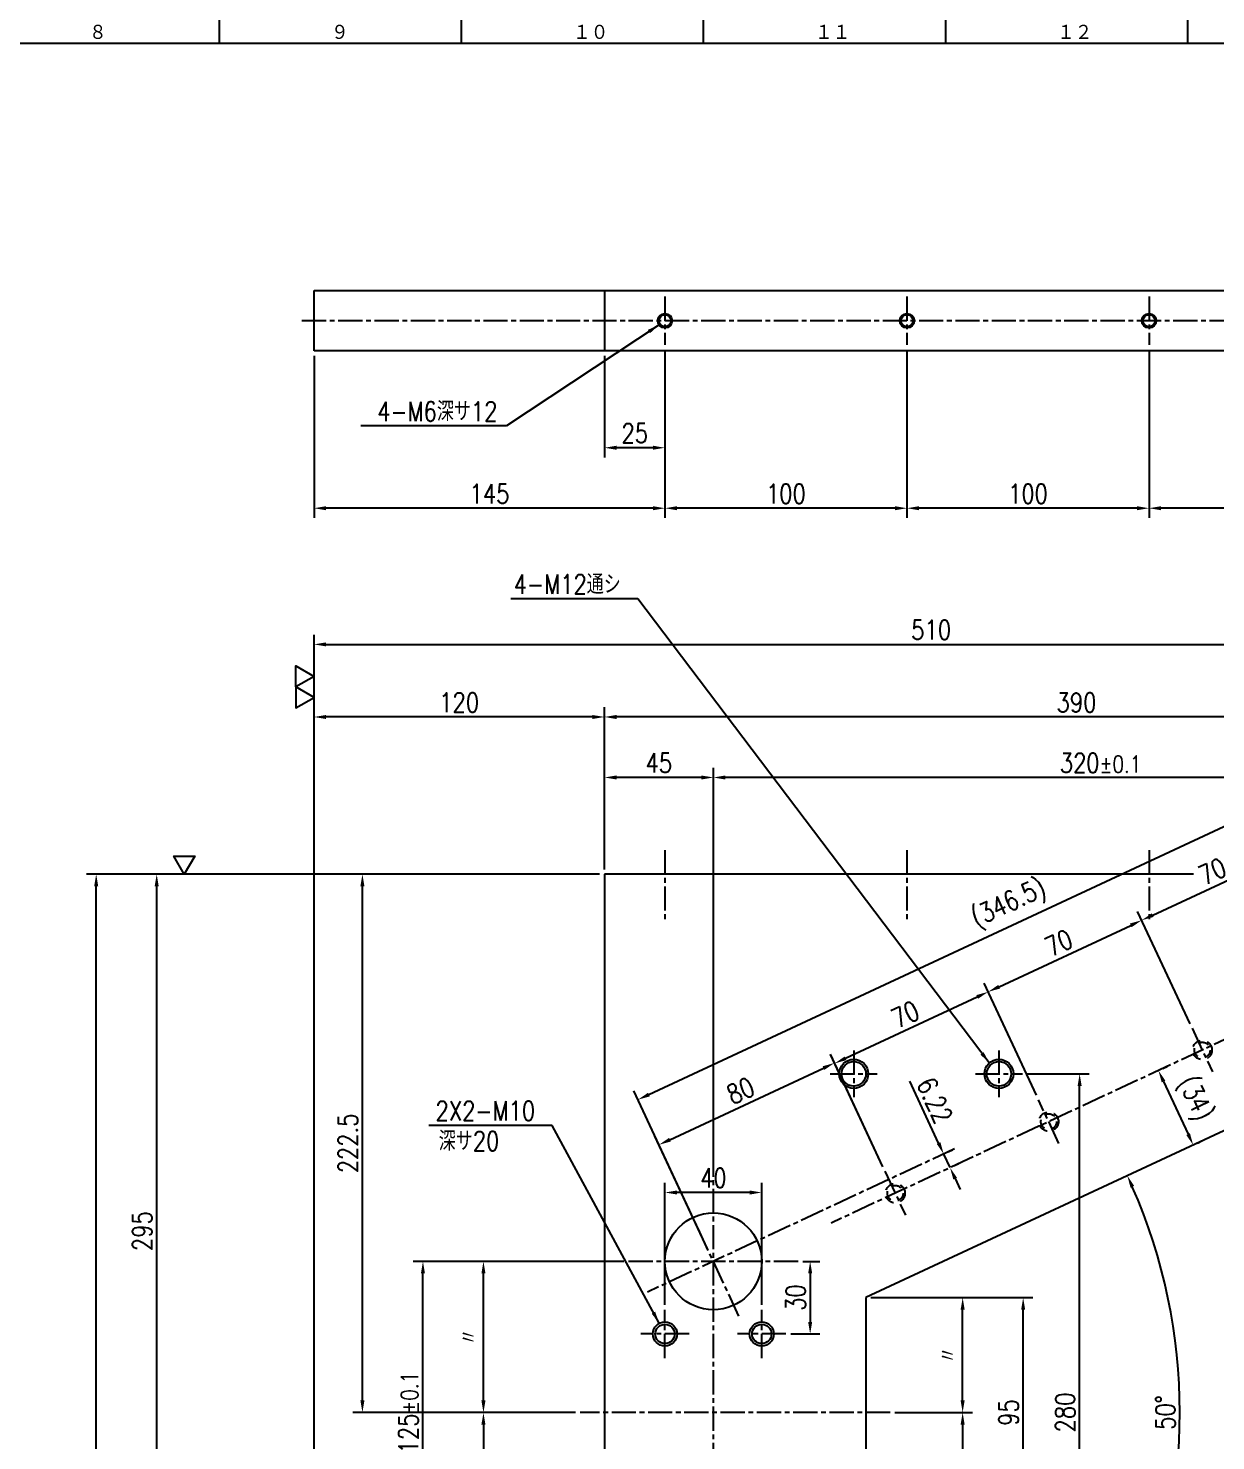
# Model space of a CAD drawing. Extents: x 0 to 1682, y 0 to 2376.
# Drawn here: x 741 to 1232, y 580 to 1164 of the extents above; entities that cross this region are included whole.
import ezdxf
from ezdxf.enums import TextEntityAlignment as Align

# ---------------------------------------------------------------- set-up
doc = ezdxf.new("R2010")
doc.units = 0
doc.header["$LTSCALE"] = 2
doc.header["$MEASUREMENT"] = 0
doc.linetypes.add('GEN7A', pattern=[7.5, 5, -0.75, 1, -0.75])
doc.linetypes.add('HIDDEN2', pattern=[3.5, 2, -1.5])
doc.layers.get('DEFPOINTS').update_dxf_attribs({"linetype": 'CONTINUOUS'})
for name, color, linetype in [('2', 5, 'CONTINUOUS'), ('4', 3, 'CONTINUOUS'), ('5', 3, 'CONTINUOUS'), ('6', 52, 'CONTINUOUS'), ('7A', 4, 'GEN7A'), ('8', 1, 'CONTINUOUS'), ('9', 3, 'HIDDEN2'), ('RAHM2', 1, 'CONTINUOUS')]:
    doc.layers.add(name, color=color, linetype=linetype)
doc.styles.add('DIMENSION', font='monotxt.shx', dxfattribs={"bigfont": 'bigfont.shx'})
doc.styles.get("Standard").update_dxf_attribs({"font": 'romans.shx', "width": 0.8, "bigfont": 'extfont.shx'})
doc.dimstyles.new('GEN-ISO', dxfattribs={"dimscale": 2, "dimtxt": 4, "dimasz": 2.5, "dimexe": 2, "dimexo": 1, "dimgap": 1, "dimtad": 1, "dimdec": 3, "dimrnd": 0.001, "dimdsep": 46, "dimtxsty": 'Standard', "dimcen": 0, "dimclrt": 52, "dimadec": 0, "dimazin": 0, "dimtp": 0.1, "dimtm": 0.1, "dimtfac": 0.6, "dimtdec": 3, "dimtmove": 0, "dimatfit": 3, "dimfxl": 1, "dimarcsym": 0})
doc.dimstyles.new('GEN-ISO$2', dxfattribs={"dimscale": 2, "dimtxt": 4, "dimasz": 2.5, "dimexe": 2, "dimexo": 1, "dimgap": 1, "dimtad": 1, "dimdec": 3, "dimrnd": 0.001, "dimdsep": 46, "dimtxsty": 'Standard', "dimcen": 0, "dimclrt": 52, "dimadec": 3, "dimazin": 0, "dimtp": 0.1, "dimtm": 0.1, "dimtfac": 0.6, "dimtdec": 3, "dimtofl": 0, "dimtmove": 0, "dimatfit": 3, "dimfxl": 1, "dimarcsym": 0})

# ---------------------------------------------------------------- blocks, each defined once
blk = doc.blocks.new('*D4')
at = {"layer": '5', "color": 0, "lineweight": -2, "transparency": 16777216}
for p, q in [((987.15, 654.57), (900.15, 654.57)), ((904.15, 534.57), (904.15, 649.57)), ((987.15, 529.57), (900.15, 529.57))]:
    blk.add_line(p, q, dxfattribs=at)
at = {"layer": '5', "color": 0, "transparency": 16777216}
for points in [[(903.31, 649.57), (904.98, 649.57), (904.15, 654.57)], [(903.31, 534.57), (904.98, 534.57), (904.15, 529.57)]]:
    blk.add_solid(points, dxfattribs=at)
at = {"layer": 'DEFPOINTS', "color": 0, "transparency": 16777216}
for p in [(904.15, 654.57), (989.15, 654.57), (989.15, 529.57)]:
    blk.add_point(p, dxfattribs=at)
at = {"layer": '5', "color": 52, "transparency": 16777216, "insert": (898.15, 592.07), "char_height": 8, "attachment_point": 5, "rotation": 90}
blk.add_mtext('125\\H7%%P0.1', dxfattribs=at)
blk = doc.blocks.new('*D5')
at = {"layer": '5', "color": 0, "lineweight": -2, "transparency": 16777216}
for p, q in [((977.15, 814.57), (765.15, 814.57)), ((769.15, 324.57), (769.15, 809.57)), ((857.15, 319.57), (765.15, 319.57))]:
    blk.add_line(p, q, dxfattribs=at)
at = {"layer": '5', "color": 0, "transparency": 16777216}
for points in [[(768.31, 809.57), (769.98, 809.57), (769.15, 814.57)], [(768.31, 324.57), (769.98, 324.57), (769.15, 319.57)]]:
    blk.add_solid(points, dxfattribs=at)
at = {"layer": 'DEFPOINTS', "color": 0, "transparency": 16777216}
for p in [(769.15, 814.57), (979.15, 814.57), (859.15, 319.57)]:
    blk.add_point(p, dxfattribs=at)
at = {"layer": '5', "color": 52, "transparency": 16777216, "insert": (763.15, 567.07), "char_height": 8, "attachment_point": 5, "rotation": 90}
blk.add_mtext('495', dxfattribs=at)
blk = doc.blocks.new('*D9')
at = {"layer": '5', "color": 0, "lineweight": -2, "transparency": 16777216}
for p, q in [((859.15, 521.57), (859.15, 913.57)), ((1369.15, 806.57), (1369.15, 913.57)), ((864.15, 909.57), (1364.15, 909.57))]:
    blk.add_line(p, q, dxfattribs=at)
at = {"layer": '5', "color": 0, "transparency": 16777216}
for points in [[(864.15, 910.4), (864.15, 908.73), (859.15, 909.57)], [(1364.15, 910.4), (1364.15, 908.73), (1369.15, 909.57)]]:
    blk.add_solid(points, dxfattribs=at)
at = {"layer": 'DEFPOINTS', "color": 0, "transparency": 16777216}
for p in [(1369.15, 909.57), (1369.15, 804.57), (859.15, 519.57)]:
    blk.add_point(p, dxfattribs=at)
at = {"layer": '5', "color": 52, "transparency": 16777216, "insert": (1114.15, 915.57), "char_height": 8, "attachment_point": 5}
blk.add_mtext('510', dxfattribs=at)
blk = doc.blocks.new('*D11')
at = {"layer": '5', "color": 0, "lineweight": -2, "transparency": 16777216}
for p, q in [((1024.15, 691.57), (1024.15, 858.57)), ((1344.15, 809.57), (1344.15, 858.57)), ((1339.15, 854.57), (1029.15, 854.57))]:
    blk.add_line(p, q, dxfattribs=at)
at = {"layer": '5', "color": 0, "transparency": 16777216}
for points in [[(1029.15, 855.4), (1029.15, 853.73), (1024.15, 854.57)], [(1339.15, 855.4), (1339.15, 853.73), (1344.15, 854.57)]]:
    blk.add_solid(points, dxfattribs=at)
at = {"layer": 'DEFPOINTS', "color": 0, "transparency": 16777216}
for p in [(1024.15, 854.57), (1344.15, 807.57), (1024.15, 689.57)]:
    blk.add_point(p, dxfattribs=at)
at = {"layer": '5', "color": 52, "transparency": 16777216, "insert": (1184.15, 860.57), "char_height": 8, "attachment_point": 5}
blk.add_mtext('320\\H7%%P0.1', dxfattribs=at)
blk = doc.blocks.new('*D22')
at = {"layer": '5', "color": 0, "lineweight": -2, "transparency": 16777216}
for p, q in [((1335.49, 806.13), (1305.08, 871.34)), ((997.52, 723.5), (1302.24, 865.6)), ((1021.7, 659.8), (991.3, 725.01))]:
    blk.add_line(p, q, dxfattribs=at)
at = {"layer": '5', "color": 0, "transparency": 16777216}
for points in [[(1301.89, 866.35), (1302.6, 864.84), (1306.77, 867.71)], [(997.17, 724.26), (997.87, 722.75), (992.99, 721.39)]]:
    blk.add_solid(points, dxfattribs=at)
at = {"layer": 'DEFPOINTS', "color": 0, "transparency": 16777216}
for p in [(1306.77, 867.71), (1336.34, 804.31), (1022.55, 657.99)]:
    blk.add_point(p, dxfattribs=at)
at = {"layer": '5', "color": 52, "transparency": 16777216, "insert": (1146.46, 801.89), "char_height": 8, "attachment_point": 5, "rotation": 25}
blk.add_mtext('(346.5)', dxfattribs=at)
blk = doc.blocks.new('*D17')
at = {"layer": '5', "color": 0, "lineweight": -2, "transparency": 16777216}
for p, q in [((1094.21, 693.61), (1072.49, 740.18)), ((1006.21, 704.86), (1069.65, 734.45)), ((1021.7, 659.8), (999.99, 706.38))]:
    blk.add_line(p, q, dxfattribs=at)
at = {"layer": '5', "color": 0, "transparency": 16777216}
for points in [[(1069.3, 735.2), (1070, 733.69), (1074.18, 736.56)], [(1005.86, 705.62), (1006.56, 704.11), (1001.68, 702.75)]]:
    blk.add_solid(points, dxfattribs=at)
at = {"layer": 'DEFPOINTS', "color": 0, "transparency": 16777216}
for p in [(1074.18, 736.56), (1095.05, 691.8), (1022.55, 657.99)]:
    blk.add_point(p, dxfattribs=at)
at = {"layer": '5', "color": 52, "transparency": 16777216, "insert": (1035.39, 725.09), "char_height": 8, "attachment_point": 5, "rotation": 25}
blk.add_mtext('80', dxfattribs=at)
blk = doc.blocks.new('*D18')
at = {"layer": '5', "color": 0, "lineweight": -2, "transparency": 16777216}
for p, q in [((1157.65, 723.2), (1136.01, 769.6)), ((1078.79, 738.51), (1133.17, 763.86)), ((1094.21, 693.61), (1072.57, 740.02))]:
    blk.add_line(p, q, dxfattribs=at)
at = {"layer": '5', "color": 0, "transparency": 16777216}
for points in [[(1132.82, 764.62), (1133.52, 763.11), (1137.7, 765.98)], [(1078.44, 739.26), (1079.14, 737.75), (1074.26, 736.39)]]:
    blk.add_solid(points, dxfattribs=at)
at = {"layer": 'DEFPOINTS', "color": 0, "transparency": 16777216}
for p in [(1137.7, 765.98), (1158.5, 721.39), (1095.05, 691.8)]:
    blk.add_point(p, dxfattribs=at)
at = {"layer": '5', "color": 52, "transparency": 16777216, "insert": (1103.45, 756.62), "char_height": 8, "attachment_point": 5, "rotation": 25}
blk.add_mtext('70', dxfattribs=at)
blk = doc.blocks.new('*D20')
at = {"layer": '5', "color": 0, "lineweight": -2, "transparency": 16777216}
for p, q in [((1284.53, 782.36), (1262.89, 828.77)), ((1205.68, 797.67), (1260.05, 823.03)), ((1221.09, 752.78), (1199.45, 799.18))]:
    blk.add_line(p, q, dxfattribs=at)
at = {"layer": '5', "color": 0, "transparency": 16777216}
for points in [[(1259.7, 823.78), (1260.41, 822.27), (1264.59, 825.14)], [(1205.32, 798.43), (1206.03, 796.92), (1201.14, 795.56)]]:
    blk.add_solid(points, dxfattribs=at)
at = {"layer": 'DEFPOINTS', "color": 0, "transparency": 16777216}
for p in [(1264.59, 825.14), (1285.38, 780.55), (1221.94, 750.97)]:
    blk.add_point(p, dxfattribs=at)
at = {"layer": '5', "color": 52, "transparency": 16777216, "insert": (1230.33, 815.79), "char_height": 8, "attachment_point": 5, "rotation": 25}
blk.add_mtext('70', dxfattribs=at)
blk = doc.blocks.new('*D19')
at = {"layer": '5', "color": 0, "lineweight": -2, "transparency": 16777216}
for p, q in [((1221.09, 752.78), (1199.45, 799.18)), ((1142.23, 768.09), (1196.61, 793.45)), ((1157.65, 723.2), (1136.01, 769.6))]:
    blk.add_line(p, q, dxfattribs=at)
at = {"layer": '5', "color": 0, "transparency": 16777216}
for points in [[(1196.26, 794.2), (1196.96, 792.69), (1201.14, 795.56)], [(1141.88, 768.84), (1142.59, 767.33), (1137.7, 765.98)]]:
    blk.add_solid(points, dxfattribs=at)
at = {"layer": 'DEFPOINTS', "color": 0, "transparency": 16777216}
for p in [(1201.14, 795.56), (1221.94, 750.97), (1158.5, 721.39)]:
    blk.add_point(p, dxfattribs=at)
at = {"layer": '5', "color": 52, "transparency": 16777216, "insert": (1166.89, 786.2), "char_height": 8, "attachment_point": 5, "rotation": 25}
blk.add_mtext('70', dxfattribs=at)
blk = doc.blocks.new('*D23')
at = {"layer": '5', "color": 0, "lineweight": -2, "transparency": 16777216}
for p, q in [((1209.85, 734.3), (1211.66, 735.14)), ((1210.15, 728.92), (1220.29, 707.17)), ((1224.22, 703.48), (1226.03, 704.33))]:
    blk.add_line(p, q, dxfattribs=at)
at = {"layer": '5', "color": 0, "transparency": 16777216}
for points in [[(1210.9, 729.27), (1209.39, 728.57), (1208.04, 733.45)], [(1221.05, 707.52), (1219.54, 706.82), (1222.41, 702.64)]]:
    blk.add_solid(points, dxfattribs=at)
at = {"layer": 'DEFPOINTS', "color": 0, "transparency": 16777216}
for p in [(1208.04, 733.45), (1222.41, 702.64), (1222.41, 702.64)]:
    blk.add_point(p, dxfattribs=at)
at = {"layer": '5', "color": 52, "transparency": 16777216, "insert": (1222.56, 721.47), "char_height": 8, "attachment_point": 5, "rotation": 295}
blk.add_mtext('(34)', dxfattribs=at)
blk = doc.blocks.new('*D24')
at = {"layer": '5', "color": 0, "lineweight": -2, "transparency": 16777216}
for p, q in [((977.15, 814.57), (790.15, 814.57)), ((794.15, 524.57), (794.15, 809.57)), ((857.15, 519.57), (790.15, 519.57))]:
    blk.add_line(p, q, dxfattribs=at)
at = {"layer": '5', "color": 0, "transparency": 16777216}
for points in [[(793.31, 809.57), (794.98, 809.57), (794.15, 814.57)], [(793.31, 524.57), (794.98, 524.57), (794.15, 519.57)]]:
    blk.add_solid(points, dxfattribs=at)
at = {"layer": 'DEFPOINTS', "color": 0, "transparency": 16777216}
for p in [(794.15, 814.57), (979.15, 814.57), (859.15, 519.57)]:
    blk.add_point(p, dxfattribs=at)
at = {"layer": '5', "color": 52, "transparency": 16777216, "insert": (788.15, 667.07), "char_height": 8, "attachment_point": 5, "rotation": 90}
blk.add_mtext('295', dxfattribs=at)
blk = doc.blocks.new('*D30')
at = {"layer": '5', "color": 0, "lineweight": -2, "transparency": 16777216}
for p, q in [((979.15, 816.57), (979.15, 883.57)), ((1369.15, 801.57), (1369.15, 883.57)), ((1364.15, 879.57), (984.15, 879.57))]:
    blk.add_line(p, q, dxfattribs=at)
at = {"layer": '5', "color": 0, "transparency": 16777216}
for points in [[(984.15, 880.4), (984.15, 878.73), (979.15, 879.57)], [(1364.15, 880.4), (1364.15, 878.73), (1369.15, 879.57)]]:
    blk.add_solid(points, dxfattribs=at)
at = {"layer": 'DEFPOINTS', "color": 0, "transparency": 16777216}
for p in [(979.15, 879.57), (979.15, 814.57), (1369.15, 799.57)]:
    blk.add_point(p, dxfattribs=at)
at = {"layer": '5', "color": 52, "transparency": 16777216, "insert": (1174.15, 885.57), "char_height": 8, "attachment_point": 5}
blk.add_mtext('390', dxfattribs=at)
blk = doc.blocks.new('*D31')
at = {"layer": '5', "color": 0, "lineweight": -2, "transparency": 16777216}
for p, q in [((979.15, 816.57), (979.15, 858.57)), ((1024.15, 691.57), (1024.15, 858.57)), ((1019.15, 854.57), (984.15, 854.57))]:
    blk.add_line(p, q, dxfattribs=at)
at = {"layer": '5', "color": 0, "transparency": 16777216}
for points in [[(984.15, 855.4), (984.15, 853.73), (979.15, 854.57)], [(1019.15, 855.4), (1019.15, 853.73), (1024.15, 854.57)]]:
    blk.add_solid(points, dxfattribs=at)
at = {"layer": 'DEFPOINTS', "color": 0, "transparency": 16777216}
for p in [(979.15, 854.57), (979.15, 814.57), (1024.15, 689.57)]:
    blk.add_point(p, dxfattribs=at)
at = {"layer": '5', "color": 52, "transparency": 16777216, "insert": (1001.65, 860.57), "char_height": 8, "attachment_point": 5}
blk.add_mtext('45', dxfattribs=at)
blk = doc.blocks.new('*D32')
at = {"layer": '5', "color": 0, "lineweight": -2, "transparency": 16777216}
for p, q in [((859.15, 521.57), (859.15, 883.57)), ((979.15, 816.57), (979.15, 883.57)), ((974.15, 879.57), (864.15, 879.57))]:
    blk.add_line(p, q, dxfattribs=at)
at = {"layer": '5', "color": 0, "transparency": 16777216}
for points in [[(864.15, 880.4), (864.15, 878.73), (859.15, 879.57)], [(974.15, 880.4), (974.15, 878.73), (979.15, 879.57)]]:
    blk.add_solid(points, dxfattribs=at)
at = {"layer": 'DEFPOINTS', "color": 0, "transparency": 16777216}
for p in [(859.15, 879.57), (979.15, 814.57), (859.15, 519.57)]:
    blk.add_point(p, dxfattribs=at)
at = {"layer": '5', "color": 52, "transparency": 16777216, "insert": (919.15, 885.57), "char_height": 8, "attachment_point": 5}
blk.add_mtext('120', dxfattribs=at)
blk = doc.blocks.new('*D39')
at = {"layer": '5', "color": 0, "lineweight": -2, "transparency": 16777216}
for p, q in [((1089.15, 639.57), (1156.15, 639.57)), ((1152.15, 549.57), (1152.15, 634.57)), ((1089.15, 544.57), (1156.15, 544.57))]:
    blk.add_line(p, q, dxfattribs=at)
at = {"layer": '5', "color": 0, "transparency": 16777216}
for points in [[(1151.31, 634.57), (1152.98, 634.57), (1152.15, 639.57)], [(1151.31, 549.57), (1152.98, 549.57), (1152.15, 544.57)]]:
    blk.add_solid(points, dxfattribs=at)
at = {"layer": 'DEFPOINTS', "color": 0, "transparency": 16777216}
for p in [(1087.15, 639.57), (1152.15, 639.57), (1087.15, 544.57)]:
    blk.add_point(p, dxfattribs=at)
at = {"layer": '5', "color": 52, "transparency": 16777216, "insert": (1146.15, 592.07), "char_height": 8, "attachment_point": 5, "rotation": 90}
blk.add_mtext('95', dxfattribs=at)
blk = doc.blocks.new('1A1ﾌﾞﾋﾝ')
at = {"layer": 'RAHM2', "color": 5, "linetype": 'Continuous'}
for p, q in [((410, 584), (410, 579)), ((460, 584), (460, 579)), ((510, 584), (510, 579)), ((560, 584), (560, 579)), ((610, 584), (610, 579)), ((826, 579), (25, 579))]:
    blk.add_line(p, q, dxfattribs=at)
for s, height, p in [('８', 3.31, (383.1, 579.6)), ('９', 3.31, (433.1, 579.6)), ('１０', 3.311, (483.1, 579.6)), ('１１', 3.311, (533.1, 579.6)), ('１２', 3.311, (583.1, 579.6))]:
    blk.add_text(s, height=height, dxfattribs=at).set_placement(p)
at = {"layer": 'RAHM2', "color": 5, "linetype": 'Continuous', "width": 0.7}
for tag, p in [('HEADER3', (35, 566.01)), ('HEADER4', (54.75, 566)), ('HEADER15', (74.49, 566)), ('HEADER16', (94.43, 566))]:
    blk.add_attdef(tag, text='', height=6, dxfattribs=at).set_placement(p, align=Align.MIDDLE)
at = {"layer": 'RAHM2', "color": 7, "linetype": 'Continuous'}
blk.add_attdef('HEADER5', text='', height=2.5, dxfattribs=at).set_placement((63.69, 559.1), align=Align.BOTTOM_RIGHT)
for tag, height, width, p in [('HEADER1', 5, 0.9, (775.12, 45.15)), ('HEADER7', 5, 0.8, (590.38, 40.8)), ('GEN-TITLE-SCA', 4, 0.85, (677.79, 40.85)), ('HEADER2', 6, 0.9, (774.89, 36.68)), ('HEADER11', 3.2, 0.63, (46.91, 24.38)), ('HEADER9', 3.33, 0.8, (71.4, 24.2)), ('HEADER10', 3.5, 0.8, (92.57, 24.22)), ('HEADER14', 3.31, 0.8, (542.54, 17.82))]:
    blk.add_attdef(tag, text='', height=height, dxfattribs=dict(at, width=width)).set_placement(p, align=Align.MIDDLE)
at = {"layer": 'RAHM2', "color": 7, "linetype": 'Continuous', "width": 0.8}
blk.add_attdef('GEN-TITLE-DAT', text='', height=3.5, dxfattribs=at).set_placement((691.35, 39.1), align=Align.BOTTOM_LEFT)
at = {"layer": 'RAHM2', "color": 5, "linetype": 'Continuous'}
blk.add_attdef('HEADER6', text='', height=5.8, dxfattribs=at).set_placement((623.09, 17.9), align=Align.BOTTOM_RIGHT)
at = {"layer": 'RAHM2', "color": 5, "linetype": 'Continuous', "style": 'DIMENSION', "width": 1.2}
for tag, p in [('HEADER13', (629.56, 16.75)), ('HEADER12', (663.26, 16.72)), ('GEN-TITLE-DWG', (732.79, 16.74))]:
    blk.add_attdef(tag, text='', height=7.02, dxfattribs=at).set_placement(p, align=Align.BOTTOM_LEFT)
blk.add_attdef('HEADER8', text='', height=7.02, dxfattribs=at).set_placement((822.69, 16.71), align=Align.BOTTOM_RIGHT)
blk = doc.blocks.new('*D41')
at = {"layer": '5', "color": 0, "lineweight": -2, "transparency": 16777216}
for p, q in [((1204.15, 1031.35), (1204.15, 961.85)), ((1304.15, 1031.35), (1304.15, 961.85)), ((1299.15, 965.85), (1209.15, 965.85))]:
    blk.add_line(p, q, dxfattribs=at)
at = {"layer": '5', "color": 0, "transparency": 16777216}
for points in [[(1209.15, 966.69), (1209.15, 965.02), (1204.15, 965.85)], [(1299.15, 966.69), (1299.15, 965.02), (1304.15, 965.85)]]:
    blk.add_solid(points, dxfattribs=at)
at = {"layer": 'DEFPOINTS', "color": 0, "transparency": 16777216}
for p in [(1204.15, 1033.35), (1304.15, 1033.35), (1204.15, 965.85)]:
    blk.add_point(p, dxfattribs=at)
at = {"layer": '5', "color": 52, "transparency": 16777216, "insert": (1254.15, 971.85), "char_height": 8, "attachment_point": 5}
blk.add_mtext('100', dxfattribs=at)
blk = doc.blocks.new('*D42')
at = {"layer": '5', "color": 0, "lineweight": -2, "transparency": 16777216}
for p, q in [((1104.15, 1031.35), (1104.15, 961.85)), ((1204.15, 1031.35), (1204.15, 961.85)), ((1199.15, 965.85), (1109.15, 965.85))]:
    blk.add_line(p, q, dxfattribs=at)
at = {"layer": '5', "color": 0, "transparency": 16777216}
for points in [[(1109.15, 966.69), (1109.15, 965.02), (1104.15, 965.85)], [(1199.15, 966.69), (1199.15, 965.02), (1204.15, 965.85)]]:
    blk.add_solid(points, dxfattribs=at)
at = {"layer": 'DEFPOINTS', "color": 0, "transparency": 16777216}
for p in [(1104.15, 1033.35), (1204.15, 1033.35), (1104.15, 965.85)]:
    blk.add_point(p, dxfattribs=at)
at = {"layer": '5', "color": 52, "transparency": 16777216, "insert": (1154.15, 971.85), "char_height": 8, "attachment_point": 5}
blk.add_mtext('100', dxfattribs=at)
blk = doc.blocks.new('*D43')
at = {"layer": '5', "color": 0, "lineweight": -2, "transparency": 16777216}
for p, q in [((1004.15, 1031.35), (1004.15, 961.85)), ((1104.15, 1031.35), (1104.15, 961.85)), ((1099.15, 965.85), (1009.15, 965.85))]:
    blk.add_line(p, q, dxfattribs=at)
at = {"layer": '5', "color": 0, "transparency": 16777216}
for points in [[(1009.15, 966.69), (1009.15, 965.02), (1004.15, 965.85)], [(1099.15, 966.69), (1099.15, 965.02), (1104.15, 965.85)]]:
    blk.add_solid(points, dxfattribs=at)
at = {"layer": 'DEFPOINTS', "color": 0, "transparency": 16777216}
for p in [(1004.15, 1033.35), (1104.15, 1033.35), (1004.15, 965.85)]:
    blk.add_point(p, dxfattribs=at)
at = {"layer": '5', "color": 52, "transparency": 16777216, "insert": (1054.15, 971.85), "char_height": 8, "attachment_point": 5}
blk.add_mtext('100', dxfattribs=at)
blk = doc.blocks.new('*D44')
at = {"layer": '5', "color": 0, "lineweight": -2, "transparency": 16777216}
for p, q in [((979.15, 1028.85), (979.15, 986.85)), ((1004.15, 1031.35), (1004.15, 986.85)), ((999.15, 990.85), (984.15, 990.85))]:
    blk.add_line(p, q, dxfattribs=at)
at = {"layer": '5', "color": 0, "transparency": 16777216}
for points in [[(984.15, 991.69), (984.15, 990.02), (979.15, 990.85)], [(999.15, 991.69), (999.15, 990.02), (1004.15, 990.85)]]:
    blk.add_solid(points, dxfattribs=at)
at = {"layer": 'DEFPOINTS', "color": 0, "transparency": 16777216}
for p in [(979.15, 1030.85), (1004.15, 1033.35), (979.15, 990.85)]:
    blk.add_point(p, dxfattribs=at)
at = {"layer": '5', "color": 52, "transparency": 16777216, "insert": (991.65, 996.85), "char_height": 8, "attachment_point": 5}
blk.add_mtext('25', dxfattribs=at)
blk = doc.blocks.new('*D45')
at = {"layer": '5', "color": 0, "lineweight": -2, "transparency": 16777216}
for p, q in [((859.15, 1028.85), (859.15, 961.85)), ((1004.15, 1031.35), (1004.15, 961.85)), ((999.15, 965.85), (864.15, 965.85))]:
    blk.add_line(p, q, dxfattribs=at)
at = {"layer": '5', "color": 0, "transparency": 16777216}
for points in [[(864.15, 966.69), (864.15, 965.02), (859.15, 965.85)], [(999.15, 966.69), (999.15, 965.02), (1004.15, 965.85)]]:
    blk.add_solid(points, dxfattribs=at)
at = {"layer": 'DEFPOINTS', "color": 0, "transparency": 16777216}
for p in [(859.15, 1030.85), (1004.15, 1033.35), (859.15, 965.85)]:
    blk.add_point(p, dxfattribs=at)
at = {"layer": '5', "color": 52, "transparency": 16777216, "insert": (931.65, 971.85), "char_height": 8, "attachment_point": 5}
blk.add_mtext('145', dxfattribs=at)
blk = doc.blocks.new('*D49')
at = {"layer": '5', "color": 0, "lineweight": -2, "transparency": 16777216}
for p, q in [((987.15, 654.57), (925.15, 654.57)), ((929.15, 597.07), (929.15, 649.57)), ((967.15, 592.07), (925.15, 592.07))]:
    blk.add_line(p, q, dxfattribs=at)
at = {"layer": '5', "color": 0, "transparency": 16777216}
for points in [[(928.31, 649.57), (929.98, 649.57), (929.15, 654.57)], [(928.31, 597.07), (929.98, 597.07), (929.15, 592.07)]]:
    blk.add_solid(points, dxfattribs=at)
at = {"layer": 'DEFPOINTS', "color": 0, "transparency": 16777216}
for p in [(929.15, 654.57), (989.15, 654.57), (969.15, 592.07)]:
    blk.add_point(p, dxfattribs=at)
at = {"layer": '5', "color": 52, "transparency": 16777216, "insert": (923.15, 623.32), "char_height": 8, "attachment_point": 5, "rotation": 90}
blk.add_mtext('〃', dxfattribs=at)
blk = doc.blocks.new('*D50')
at = {"layer": '5', "color": 0, "lineweight": -2, "transparency": 16777216}
for p, q in [((967.15, 592.07), (925.15, 592.07)), ((929.15, 587.07), (929.15, 534.57)), ((987.15, 529.57), (925.15, 529.57))]:
    blk.add_line(p, q, dxfattribs=at)
at = {"layer": '5', "color": 0, "transparency": 16777216}
for points in [[(928.31, 587.07), (929.98, 587.07), (929.15, 592.07)], [(928.31, 534.57), (929.98, 534.57), (929.15, 529.57)]]:
    blk.add_solid(points, dxfattribs=at)
at = {"layer": 'DEFPOINTS', "color": 0, "transparency": 16777216}
for p in [(969.15, 592.07), (929.15, 529.57), (989.15, 529.57)]:
    blk.add_point(p, dxfattribs=at)
at = {"layer": '5', "color": 52, "transparency": 16777216, "insert": (923.15, 560.82), "char_height": 8, "attachment_point": 5, "rotation": 90}
blk.add_mtext('〃', dxfattribs=at)
blk = doc.blocks.new('*D55')
at = {"layer": '5', "color": 0, "lineweight": -2, "transparency": 16777216}
for p, q in [((1117.2, 703.47), (1105.28, 729.03)), ((1121.12, 699.79), (1122.93, 700.63)), ((1121.94, 693.3), (1119.31, 698.94)), ((1123.75, 694.15), (1125.56, 694.99)), ((1124.05, 688.77), (1126.16, 684.24))]:
    blk.add_line(p, q, dxfattribs=at)
at = {"layer": '5', "color": 0, "transparency": 16777216}
for points in [[(1117.95, 703.82), (1116.44, 703.12), (1119.31, 698.94)], [(1124.81, 689.12), (1123.3, 688.42), (1121.94, 693.3)]]:
    blk.add_solid(points, dxfattribs=at)
at = {"layer": 'DEFPOINTS', "color": 0, "transparency": 16777216}
for p in [(1119.31, 698.94), (1119.31, 698.94), (1121.94, 693.3)]:
    blk.add_point(p, dxfattribs=at)
at = {"layer": '5', "color": 52, "transparency": 16777216, "insert": (1115.62, 721.05), "char_height": 8, "attachment_point": 5, "rotation": 295}
blk.add_mtext('6.22', dxfattribs=at)
blk = doc.blocks.new('*D56')
at = {"layer": '5', "color": 0, "lineweight": -2, "transparency": 16777216}
for p, q in [((1089.15, 639.57), (1131.15, 639.57)), ((1127.15, 597.07), (1127.15, 634.57)), ((1099.15, 592.07), (1131.15, 592.07))]:
    blk.add_line(p, q, dxfattribs=at)
at = {"layer": '5', "color": 0, "transparency": 16777216}
for points in [[(1126.31, 634.57), (1127.98, 634.57), (1127.15, 639.57)], [(1126.31, 597.07), (1127.98, 597.07), (1127.15, 592.07)]]:
    blk.add_solid(points, dxfattribs=at)
at = {"layer": 'DEFPOINTS', "color": 0, "transparency": 16777216}
for p in [(1087.15, 639.57), (1127.15, 639.57), (1097.15, 592.07)]:
    blk.add_point(p, dxfattribs=at)
at = {"layer": '5', "color": 52, "transparency": 16777216, "insert": (1121.15, 615.82), "char_height": 8, "attachment_point": 5, "rotation": 90}
blk.add_mtext('〃', dxfattribs=at)
blk = doc.blocks.new('*D57')
at = {"layer": '5', "color": 0, "lineweight": -2, "transparency": 16777216}
for p, q in [((1099.15, 592.07), (1131.15, 592.07)), ((1127.15, 587.07), (1127.15, 549.57)), ((1089.15, 544.57), (1131.15, 544.57))]:
    blk.add_line(p, q, dxfattribs=at)
at = {"layer": '5', "color": 0, "transparency": 16777216}
for points in [[(1126.31, 587.07), (1127.98, 587.07), (1127.15, 592.07)], [(1126.31, 549.57), (1127.98, 549.57), (1127.15, 544.57)]]:
    blk.add_solid(points, dxfattribs=at)
at = {"layer": 'DEFPOINTS', "color": 0, "transparency": 16777216}
for p in [(1097.15, 592.07), (1087.15, 544.57), (1127.15, 544.57)]:
    blk.add_point(p, dxfattribs=at)
at = {"layer": '5', "color": 52, "transparency": 16777216, "insert": (1121.15, 568.32), "char_height": 8, "attachment_point": 5, "rotation": 90}
blk.add_mtext('〃', dxfattribs=at)
blk = doc.blocks.new('*D64')
at = {"layer": '5', "color": 0, "lineweight": -2, "transparency": 16777216}
for p, q in [((977.15, 814.57), (875.15, 814.57)), ((879.15, 597.07), (879.15, 809.57)), ((967.15, 592.07), (875.15, 592.07))]:
    blk.add_line(p, q, dxfattribs=at)
at = {"layer": '5', "color": 0, "transparency": 16777216}
for points in [[(878.31, 809.57), (879.98, 809.57), (879.15, 814.57)], [(878.31, 597.07), (879.98, 597.07), (879.15, 592.07)]]:
    blk.add_solid(points, dxfattribs=at)
at = {"layer": 'DEFPOINTS', "color": 0, "transparency": 16777216}
for p in [(879.15, 814.57), (979.15, 814.57), (969.15, 592.07)]:
    blk.add_point(p, dxfattribs=at)
at = {"layer": '5', "color": 52, "transparency": 16777216, "insert": (873.15, 703.32), "char_height": 8, "attachment_point": 5, "rotation": 90}
blk.add_mtext('222.5', dxfattribs=at)
blk = doc.blocks.new('*D71')
at = {"layer": '5', "color": 0, "lineweight": -2, "transparency": 16777216}
for p, q in [((1061.15, 654.57), (1068.15, 654.57)), ((1064.15, 649.57), (1064.15, 629.57)), ((1056.15, 624.57), (1068.15, 624.57))]:
    blk.add_line(p, q, dxfattribs=at)
at = {"layer": '5', "color": 0, "transparency": 16777216}
for points in [[(1063.31, 649.57), (1064.98, 649.57), (1064.15, 654.57)], [(1063.31, 629.57), (1064.98, 629.57), (1064.15, 624.57)]]:
    blk.add_solid(points, dxfattribs=at)
at = {"layer": 'DEFPOINTS', "color": 0, "transparency": 16777216}
for p in [(1059.15, 654.57), (1054.15, 624.57), (1064.15, 624.57)]:
    blk.add_point(p, dxfattribs=at)
at = {"layer": '5', "color": 52, "transparency": 16777216, "insert": (1058.15, 639.57), "char_height": 8, "attachment_point": 5, "rotation": 90}
blk.add_mtext('30', dxfattribs=at)
blk = doc.blocks.new('*D72')
at = {"layer": '5', "color": 0, "lineweight": -2, "transparency": 16777216}
for p, q in [((1004.15, 636.57), (1004.15, 687.03)), ((1044.15, 636.57), (1044.15, 687.03)), ((1039.15, 683.03), (1009.15, 683.03))]:
    blk.add_line(p, q, dxfattribs=at)
at = {"layer": '5', "color": 0, "transparency": 16777216}
for points in [[(1009.15, 683.86), (1009.15, 682.19), (1004.15, 683.03)], [(1039.15, 683.86), (1039.15, 682.19), (1044.15, 683.03)]]:
    blk.add_solid(points, dxfattribs=at)
at = {"layer": 'DEFPOINTS', "color": 0, "transparency": 16777216}
for p in [(1004.15, 683.03), (1004.15, 634.57), (1044.15, 634.57)]:
    blk.add_point(p, dxfattribs=at)
at = {"layer": '5', "color": 52, "transparency": 16777216, "insert": (1024.15, 689.03), "char_height": 8, "attachment_point": 5}
blk.add_mtext('40', dxfattribs=at)
blk = doc.blocks.new('*D74')
at = {"layer": '5', "color": 0, "lineweight": -2, "transparency": 16777216}
for p, q in [((1153.83, 732.07), (1179.48, 732.07)), ((1175.48, 457.07), (1175.48, 727.07)), ((1153.83, 452.07), (1179.48, 452.07))]:
    blk.add_line(p, q, dxfattribs=at)
at = {"layer": '5', "color": 0, "transparency": 16777216}
for points in [[(1174.64, 727.07), (1176.31, 727.07), (1175.48, 732.07)], [(1174.64, 457.07), (1176.31, 457.07), (1175.48, 452.07)]]:
    blk.add_solid(points, dxfattribs=at)
at = {"layer": 'DEFPOINTS', "color": 0, "transparency": 16777216}
for p in [(1151.83, 732.07), (1175.48, 732.07), (1151.83, 452.07)]:
    blk.add_point(p, dxfattribs=at)
at = {"layer": '5', "color": 52, "transparency": 16777216, "insert": (1169.48, 592.07), "char_height": 8, "attachment_point": 5, "rotation": 90}
blk.add_mtext('280', dxfattribs=at)
blk = doc.blocks.new('*D75')
at = {"layer": '5', "color": 0, "lineweight": -2, "transparency": 16777216}
blk.add_arc((985.28, 592.07), 231.61, 336.2369, 23.7631, dxfattribs=at)
at = {"layer": '5', "color": 0, "transparency": 16777216}
for points in [[(1196.5, 685.05), (1198.02, 685.74), (1195.2, 689.95)], [(1198.02, 498.39), (1196.5, 499.08), (1195.2, 494.18)]]:
    blk.add_solid(points, dxfattribs=at)
at = {"layer": 'DEFPOINTS', "color": 0, "transparency": 16777216}
for p in [(1369.15, 771.06), (1087.15, 639.57), (1214.45, 558.5), (1087.15, 544.57), (1369.15, 413.07)]:
    blk.add_point(p, dxfattribs=at)
at = {"layer": '5', "color": 52, "transparency": 16777216, "insert": (1210.9, 592.07), "char_height": 8, "attachment_point": 5, "rotation": 90}
blk.add_mtext('50°', dxfattribs=at)

msp = doc.modelspace()

# ---------------------------------------------------------------- linework, layer by layer
at = {"layer": '2'}
for p, q in [((859.1465, 1030.8543), (859.1465, 1055.8543)), ((859.1465, 1055.8543), (1369.1465, 1055.8543)), ((979.1465, 1055.8543), (979.1465, 1030.8543)), ((1369.1465, 1030.8543), (859.1465, 1030.8543)), ((979.1465, 814.5661), (979.1465, 534.5661)), ((1222.5103, 814.5661), (979.1465, 814.5661)), ((1369.1465, 771.0648), (1087.1465, 639.5661)), ((1087.1465, 639.5661), (1087.1465, 592.0661)), ((1087.1465, 592.0661), (1087.1465, 544.5661))]:
    msp.add_line(p, q, dxfattribs=at)
for centre, radius in [((1004.1465, 1043.3543), 2.5), ((1104.1465, 1043.3543), 2.5), ((1204.1465, 1043.3543), 2.5), ((1082.1465, 732.0661), 5.05), ((1142.1465, 732.0661), 5.05), ((1024.1465, 654.5661), 20), ((1004.1465, 624.5661), 4), ((1044.1465, 624.5661), 4)]:
    msp.add_circle(centre, radius, dxfattribs=at)
at = {"layer": '4'}
for centre, radius in [((1004.1465, 1043.3543), 3), ((1104.1465, 1043.3543), 3), ((1204.1465, 1043.3543), 3), ((1082.1465, 732.0661), 6), ((1142.1465, 732.0661), 6), ((1004.1465, 624.5661), 5), ((1044.1465, 624.5661), 5)]:
    msp.add_circle(centre, radius, dxfattribs=at)
at = {"layer": '5'}
msp.add_line((925.1465, 592.0661), (904.1465, 592.0661), dxfattribs=at)
at = {"layer": '7A'}
for p, q in [((1004.1465, 1053.3543), (1004.1465, 1033.3543)), ((1104.1465, 1053.3543), (1104.1465, 1033.3543)), ((1204.1465, 1053.3543), (1204.1465, 1033.3543)), ((1374.1465, 1043.3543), (854.1465, 1043.3543)), ((1004.1465, 824.5661), (1004.1465, 794.5661)), ((1104.1465, 824.5661), (1104.1465, 794.5661)), ((1204.1465, 824.5661), (1204.1465, 794.5661)), ((1321.7562, 786.4812), (1072.7775, 670.3805)), ((1221.9366, 750.9683), (1230.3889, 732.8422)), ((1082.1465, 741.7537), (1082.1465, 722.3784)), ((1142.1465, 741.7537), (1142.1465, 722.3784)), ((1072.4589, 732.0661), (1091.8342, 732.0661)), ((1132.4589, 732.0661), (1151.8342, 732.0661)), ((1166.9474, 703.2589), (1158.495, 721.3851)), ((1123.8404, 701.0541), (996.9573, 641.8875)), ((1024.1465, 494.5661), (1024.1465, 694.5661)), ((1095.0535, 691.8018), (1103.5058, 673.6756)), ((1034.712, 631.9084), (1013.5811, 677.2238)), ((1059.1465, 654.5661), (989.1465, 654.5661)), ((1004.1465, 614.5661), (1004.1465, 634.5661)), ((1044.1465, 614.5661), (1044.1465, 634.5661)), ((1014.1465, 624.5661), (994.1465, 624.5661)), ((1054.1465, 624.5661), (1034.1465, 624.5661)), ((1097.1465, 592.0661), (969.1465, 592.0661))]:
    msp.add_line(p, q, dxfattribs=at)
at = {"layer": '8'}
for points in [[(859.1465, 896.3296), (851.6465, 891.9996), (851.6465, 900.6596), (859.1465, 896.3296)], [(859.1465, 887.6696), (851.6465, 891.9996), (851.6465, 883.3396), (859.1465, 887.6696)], [(805.5366, 814.5661), (801.2066, 822.0661), (809.8666, 822.0661), (805.5366, 814.5661)]]:
    msp.add_lwpolyline(points, close=True, dxfattribs=at)
at = {"layer": '9'}
for centre, radius in [((1226.1627, 741.9053), 4), ((1226.1627, 741.9053), 3.25), ((1162.7212, 712.322), 4), ((1162.7212, 712.322), 3.25), ((1099.2796, 682.7387), 4), ((1099.2796, 682.7387), 3.25)]:
    msp.add_circle(centre, radius, dxfattribs=at)

# ---------------------------------------------------------------- block references
at = {"layer": '2', "xscale": 2, "yscale": 2, "zscale": 2}
msp.add_blockref('1A1ﾌﾞﾋﾝ', (0, 0), dxfattribs=at)

# ---------------------------------------------------------------- texts
at = {"layer": '5', "color": 52, "char_height": 8, "attachment_point": 6}
for s, insert in [('4-M6深サ12', (934.9473, 1005.8863)), ('4-M12通シ', (985.9023, 934.4305)), ('2X2-M10', (950.4806, 716.7578))]:
    msp.add_mtext(s, dxfattribs=dict(at, insert=insert))
at = {"layer": '6', "width": 0.8}
msp.add_text('深サ20', height=8, rotation=360, dxfattribs=at).set_placement((910.6478, 700.3076))

# ---------------------------------------------------------------- dimensions: what is measured, and where the dimension line sits
at = {"layer": '5'}
for base, p1, p2, angle, picture, middle in [((859.1465, 965.8543), (1004.1465, 1033.3543), (859.1465, 1030.8543), 180, '*D45', (931.6465, 971.8543)), ((979.1465, 990.8543), (1004.1465, 1033.3543), (979.1465, 1030.8543), 180, '*D44', (991.6465, 996.8543)), ((1004.1465, 965.8543), (1104.1465, 1033.3543), (1004.1465, 1033.3543), 180, '*D43', (1054.1465, 971.8543)), ((1104.1465, 965.8543), (1204.1465, 1033.3543), (1104.1465, 1033.3543), 180, '*D42', (1154.1465, 971.8543)), ((1204.1465, 965.8543), (1304.1465, 1033.3543), (1204.1465, 1033.3543), 180, '*D41', (1254.1465, 971.8543)), ((1369.1465, 909.5661), (859.1465, 519.5661), (1369.1465, 804.5661), 180, '*D9', (1114.1465, 915.5661)), ((859.1465, 879.5661), (979.1465, 814.5661), (859.1465, 519.5661), 180, '*D32', (919.1465, 885.5661)), ((979.1465, 879.5661), (1369.1465, 799.5661), (979.1465, 814.5661), 180, '*D30', (1174.1465, 885.5661)), ((979.1465, 854.5661), (1024.1465, 689.5661), (979.1465, 814.5661), 180, '*D31', (1001.6465, 860.5661)), ((769.1465, 814.5661), (859.1465, 319.5661), (979.1465, 814.5661), 90, '*D5', (763.1465, 567.0661)), ((794.1465, 814.5661), (859.1465, 519.5661), (979.1465, 814.5661), 90, '*D24', (788.1465, 667.0661)), ((879.1465, 814.5661), (969.1465, 592.0661), (979.1465, 814.5661), 270, '*D64', (873.1465, 703.3161)), ((1064.1465, 624.5661), (1059.1465, 654.5661), (1054.1465, 624.5661), 90, '*D71', (1058.1465, 639.5661)), ((1152.1465, 639.5661), (1087.1465, 544.5661), (1087.1465, 639.5661), 90, '*D39', (1146.1465, 592.0661))]:
    dim = msp.add_linear_dim(base=base, p1=p1, p2=p2, angle=angle, dimstyle='GEN-ISO', dxfattribs=at)
    dim.commit()
    dim.dimension.update_dxf_attribs({"geometry": picture, "text_midpoint": middle})
for p1, p2, distance, text, picture, middle in [((1022.5488, 657.9923), (1336.3368, 804.314), 69.95, '(346.5)', '*D22', (1146.4595, 801.8862)), ((1208.0366, 733.4529), (1222.4056, 702.6384), 0, '(<>)', '*D23', (1222.5579, 721.4669))]:
    dim = msp.add_aligned_dim(p1=p1, p2=p2, distance=distance, text=text, dimstyle='GEN-ISO', dxfattribs=at)
    dim.commit()
    dim.dimension.update_dxf_attribs({"geometry": picture, "text_midpoint": middle})
for base, p1, p2, angle, text, picture, middle in [((1024.1465, 854.5661), (1344.1465, 807.5661), (1024.1465, 689.5661), 180, '<>\\H7%%P0.1', '*D11', (1184.1465, 860.5661)), ((904.1465, 654.5661), (989.1465, 529.5661), (989.1465, 654.5661), 90, '<>\\H7%%P0.1', '*D4', (898.1465, 592.0661)), ((929.1465, 654.5661), (969.1465, 592.0661), (989.1465, 654.5661), 90, '〃', '*D49', (923.1465, 623.3161)), ((929.1465, 529.5661), (969.1465, 592.0661), (989.1465, 529.5661), 90, '〃', '*D50', (923.1465, 560.8161))]:
    dim = msp.add_linear_dim(base=base, p1=p1, p2=p2, angle=angle, text=text, dimstyle='GEN-ISO', dxfattribs=at)
    dim.commit()
    dim.dimension.update_dxf_attribs({"geometry": picture, "text_midpoint": middle})
for p1, p2, distance, picture, middle in [((1221.9366, 750.9683), (1285.3781, 780.5516), 49.2, '*D20', (1230.3288, 815.7882)), ((1158.495, 721.3851), (1221.9366, 750.9683), 49.2, '*D19', (1166.8873, 786.2049)), ((1095.0535, 691.8018), (1158.495, 721.3851), 49.2, '*D18', (1103.4457, 756.6216)), ((1022.5488, 657.9923), (1095.0535, 691.8018), 49.3846, '*D17', (1035.3946, 725.0926))]:
    dim = msp.add_aligned_dim(p1=p1, p2=p2, distance=distance, dimstyle='GEN-ISO', dxfattribs=at)
    dim.commit()
    dim.dimension.update_dxf_attribs({"geometry": picture, "text_midpoint": middle})
dim = msp.add_angular_dim_2l(base=(1214.4516, 558.4977), line1=((1369.1465, 413.0673), (1087.1465, 544.5661)), line2=((1369.1465, 771.0648), (1087.1465, 639.5661)), dimstyle='GEN-ISO$2', override={"dimazin": 2, "dimtmove": 2}, dxfattribs=at)
dim.commit()
dim.dimension.update_dxf_attribs({"geometry": '*D75', "text_midpoint": (1210.8971, 592.0661)})
dim = msp.add_aligned_dim(p1=(1121.9373, 693.3042), p2=(1119.3088, 698.941), distance=0, dimstyle='GEN-ISO', override={"dimtofl": 1}, dxfattribs=at)
dim.commit()
dim.dimension.update_dxf_attribs({"geometry": '*D55', "text_midpoint": (1115.6181, 721.053)})
for base, p1, p2, angle, picture, middle in [((1175.4755, 732.0661), (1151.8342, 452.0661), (1151.8342, 732.0661), 90, '*D74', (1169.4755, 592.0661)), ((1004.1465, 683.0265), (1044.1465, 634.5661), (1004.1465, 634.5661), 180, '*D72', (1024.1465, 689.0265))]:
    dim = msp.add_linear_dim(base=base, p1=p1, p2=p2, angle=angle, dimstyle='GEN-ISO', override={"dimtmove": 2}, dxfattribs=at)
    dim.commit()
    dim.dimension.update_dxf_attribs({"geometry": picture, "text_midpoint": middle})
for base, p2, picture, middle in [((1127.1465, 639.5661), (1087.1465, 639.5661), '*D56', (1121.1465, 615.8161)), ((1127.1465, 544.5661), (1087.1465, 544.5661), '*D57', (1121.1465, 568.3161))]:
    dim = msp.add_linear_dim(base=base, p1=(1097.1465, 592.0661), p2=p2, angle=90, text='〃', dimstyle='GEN-ISO', override={"dimtofl": 1}, dxfattribs=at)
    dim.commit()
    dim.dimension.update_dxf_attribs({"geometry": picture, "text_midpoint": middle})

# ---------------------------------------------------------------- leaders
at = {"layer": '5', "annotation_type": 0, "has_hookline": 1, "hookline_direction": 1}
for points, text_width in [([(1001.6891, 1041.6336), (938.6216, 999.8863), (933.6216, 999.8863)], 53.1505), ([(1138.1676, 736.557), (992.9023, 928.4305), (987.9023, 928.4305)], 45.4095), ([(1001.7659, 628.963), (957.4806, 710.7578), (952.4806, 710.7578)], 43.8857)]:
    msp.add_leader(points, dimstyle='GEN-ISO', dxfattribs=dict(at, text_width=text_width))

doc.saveas('drawing.dxf')
